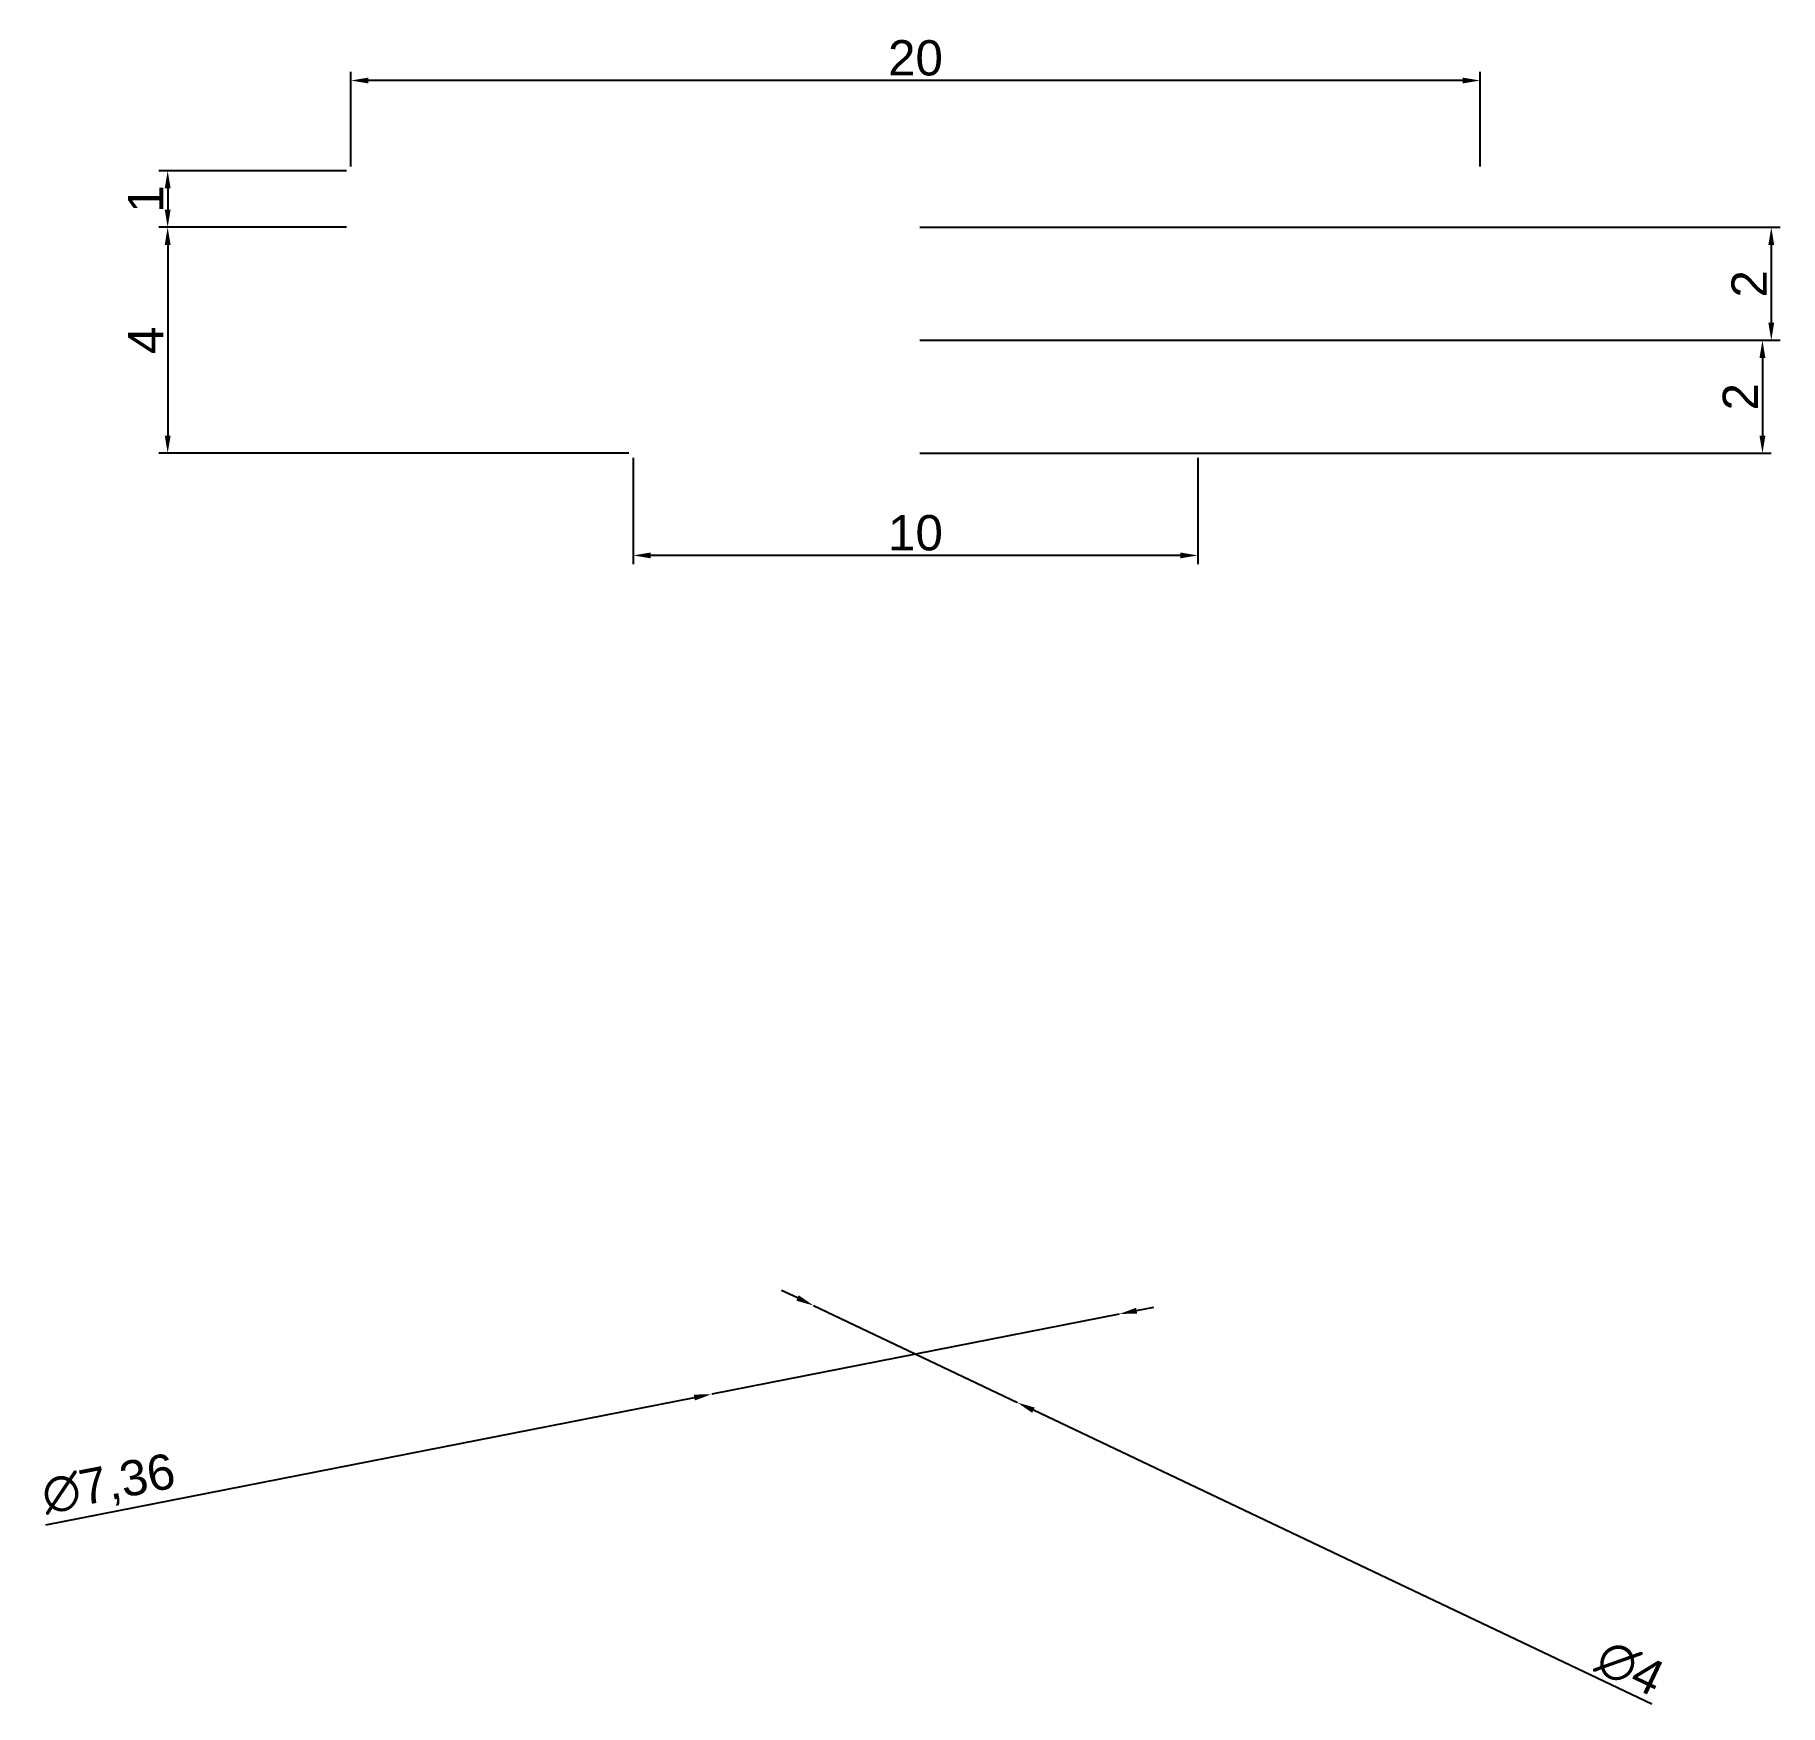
# Paper-space layout 'Orthographic' of a CAD drawing. Header units: millimetres. Extents: x 90 to 337, y 55 to 291.
import ezdxf

# ---------------------------------------------------------------- set-up
doc = ezdxf.new("R2010")
doc.units = ezdxf.units.MM
doc.styles.get("Standard").update_dxf_attribs({"font": 'arial.ttf'})
doc.dimstyles.new('ISO-25', dxfattribs={"dimtxt": 5, "dimasz": 2.5, "dimexe": 1.25, "dimexo": 0.625, "dimtad": 1, "dimtxsty": 'Standard', "dimcen": 2.5, "dimadec": 0, "dimazin": 0, "dimtfac": 1, "dimtmove": 0, "dimatfit": 3, "dimfxl": 1, "dimarcsym": 0})

# ---------------------------------------------------------------- blocks, each defined once
blk = doc.blocks.new('*D7')
at = {"color": 0, "lineweight": -2, "transparency": 16777216}
for p, q in [((133.85345062938, 272.1450124004223), (107.2933089259169, 272.1450124004222)), ((108.5433089259169, 269.6450124004222), (108.5433089259169, 266.6450124004222)), ((133.85345062938, 264.1450124004223), (107.2933089259169, 264.1450124004222))]:
    blk.add_line(p, q, dxfattribs=at)
at = {"color": 0, "transparency": 16777216}
for points in [[(108.1266422592502, 269.6450124004222), (108.9599755925836, 269.6450124004222), (108.5433089259169, 272.1450124004222)], [(108.1266422592502, 266.6450124004222), (108.9599755925836, 266.6450124004222), (108.5433089259169, 264.1450124004222)]]:
    blk.add_solid(points, dxfattribs=at)
at = {"layer": 'Defpoints', "color": 0, "transparency": 16777216}
for p in [(134.47845062938, 272.1450124004223), (108.5433089259169, 264.1450124004222), (134.47845062938, 264.1450124004223)]:
    blk.add_point(p, dxfattribs=at)
at = {"color": 0, "transparency": 16777216, "insert": (105.4080770023153, 268.1450124004222), "char_height": 5, "attachment_point": 5, "rotation": 90}
blk.add_mtext('1', dxfattribs=at)
blk = doc.blocks.new('*D8')
at = {"color": 0, "lineweight": -2, "transparency": 16777216}
for p, q in [((133.85345062938, 264.1450124004223), (107.293308925917, 264.1450124004222)), ((108.543308925917, 261.6450124004222), (108.543308925917, 234.6450124004223)), ((173.85345062938, 232.1450124004223), (107.293308925917, 232.1450124004223))]:
    blk.add_line(p, q, dxfattribs=at)
at = {"color": 0, "transparency": 16777216}
for points in [[(108.1266422592503, 261.6450124004222), (108.9599755925836, 261.6450124004222), (108.543308925917, 264.1450124004222)], [(108.1266422592503, 234.6450124004223), (108.9599755925836, 234.6450124004223), (108.543308925917, 232.1450124004223)]]:
    blk.add_solid(points, dxfattribs=at)
at = {"layer": 'Defpoints', "color": 0, "transparency": 16777216}
for p in [(134.47845062938, 264.1450124004223), (108.543308925917, 232.1450124004223), (174.47845062938, 232.1450124004223)]:
    blk.add_point(p, dxfattribs=at)
at = {"color": 0, "transparency": 16777216, "insert": (105.418308925917, 248.1450124004222), "char_height": 5, "attachment_point": 5, "rotation": 90}
blk.add_mtext('4', dxfattribs=at)
blk = doc.blocks.new('*D10')
at = {"color": 0, "lineweight": -2, "transparency": 16777216}
for p, q in [((174.4784506293799, 231.5200124004222), (174.4784506293799, 216.4260761925943)), ((254.4784506293799, 231.5200124004222), (254.4784506293799, 216.4260761925943)), ((251.9784506293799, 217.6760761925943), (176.9784506293799, 217.6760761925943))]:
    blk.add_line(p, q, dxfattribs=at)
at = {"color": 0, "transparency": 16777216}
for points in [[(176.9784506293799, 218.092742859261), (176.9784506293799, 217.2594095259277), (174.4784506293799, 217.6760761925943)], [(251.9784506293799, 218.092742859261), (251.9784506293799, 217.2594095259277), (254.4784506293799, 217.6760761925943)]]:
    blk.add_solid(points, dxfattribs=at)
at = {"layer": 'Defpoints', "color": 0, "transparency": 16777216}
for p in [(174.4784506293799, 232.1450124004222), (254.4784506293799, 232.1450124004222), (174.4784506293799, 217.6760761925943)]:
    blk.add_point(p, dxfattribs=at)
at = {"color": 0, "transparency": 16777216, "insert": (214.4784506293799, 220.8539411312028), "char_height": 5, "attachment_point": 5}
blk.add_mtext('10', dxfattribs=at)
blk = doc.blocks.new('*D11')
at = {"color": 0, "lineweight": -2, "transparency": 16777216}
for p, q in [((134.4784506293799, 272.7700124004222), (134.4784506293799, 286.1898449097298)), ((291.9784506293799, 284.9398449097298), (136.9784506293799, 284.9398449097298)), ((294.4784506293799, 272.7700124004222), (294.4784506293799, 286.1898449097298))]:
    blk.add_line(p, q, dxfattribs=at)
at = {"color": 0, "transparency": 16777216}
for points in [[(136.9784506293799, 285.3565115763965), (136.9784506293799, 284.5231782430631), (134.4784506293799, 284.9398449097298)], [(291.9784506293799, 285.3565115763965), (291.9784506293799, 284.5231782430631), (294.4784506293799, 284.9398449097298)]]:
    blk.add_solid(points, dxfattribs=at)
at = {"layer": 'Defpoints', "color": 0, "transparency": 16777216}
for p in [(134.4784506293799, 284.9398449097298), (134.4784506293799, 272.1450124004222), (294.4784506293799, 272.1450124004222)]:
    blk.add_point(p, dxfattribs=at)
at = {"color": 0, "transparency": 16777216, "insert": (214.4784506293799, 288.1177098483383), "char_height": 5, "attachment_point": 5}
blk.add_mtext('20', dxfattribs=at)
blk = doc.blocks.new('*D12')
at = {"color": 0, "lineweight": -2, "transparency": 16777216}
for p, q in [((243.352081165828, 110.2278233983719), (185.6048200929028, 98.88250758728341)), ((245.805186312956, 110.709772708086), (248.2582914600841, 111.1917220178)), ((91.27771679547507, 80.35053296942174), (183.1517149457748, 98.40055827756936))]:
    blk.add_line(p, q, dxfattribs=at)
at = {"color": 0, "transparency": 16777216}
for points in [[(245.7248614280037, 111.1186235659406), (245.8855111979084, 110.3009218502313), (243.352081165828, 110.2278233983719)], [(183.0713900608224, 98.80940913542403), (183.2320398307271, 97.99170741971469), (185.6048200929028, 98.88250758728341)]]:
    blk.add_solid(points, dxfattribs=at)
at = {"layer": 'Defpoints', "color": 0, "transparency": 16777216}
for p in [(243.352081165828, 110.2278233983719), (185.6048200929028, 98.88250758728341)]:
    blk.add_point(p, dxfattribs=at)
at = {"color": 0, "transparency": 16777216, "insert": (100.2148070878458, 85.88894220940114), "char_height": 5, "attachment_point": 5, "rotation": 11.115050341370834}
blk.add_mtext('∅7,36', dxfattribs=at)
blk = doc.blocks.new('*D13')
at = {"color": 0, "lineweight": -2, "transparency": 16777216}
for p, q in [((197.7719243370647, 112.50135824437), (195.5142856489159, 113.5751680756596)), ((200.0295630252134, 111.4275484130805), (228.9273382335174, 97.6827825725748)), ((318.7715195575951, 54.94983079583946), (231.1849769216661, 96.60897274128527))]:
    blk.add_line(p, q, dxfattribs=at)
at = {"color": 0, "transparency": 16777216}
for points in [[(197.9508926422796, 112.8776313590615), (197.5929560318498, 112.1250851296786), (200.0295630252134, 111.4275484130805)], [(231.363945226881, 96.9852458559767), (231.0060086164512, 96.23269962659381), (228.9273382335174, 97.6827825725748)]]:
    blk.add_solid(points, dxfattribs=at)
at = {"layer": 'Defpoints', "color": 0, "transparency": 16777216}
for p in [(200.0295630252134, 111.4275484130805), (228.9273382335174, 97.6827825725748)]:
    blk.add_point(p, dxfattribs=at)
at = {"color": 0, "transparency": 16777216, "insert": (315.7051442457178, 60.08216533932462), "char_height": 5, "attachment_point": 5, "rotation": 334.56264849938674}
blk.add_mtext('∅4', dxfattribs=at)
blk = doc.blocks.new('*D14')
at = {"color": 0, "lineweight": -2, "transparency": 16777216}
for p, q in [((215.1034506293801, 248.1450124004225), (335.7094993523534, 248.1450124004226)), ((334.4594993523534, 245.6450124004226), (334.4594993523534, 234.6450124004223)), ((215.1034506293801, 232.1450124004223), (335.7094993523534, 232.1450124004223))]:
    blk.add_line(p, q, dxfattribs=at)
at = {"color": 0, "transparency": 16777216}
for points in [[(334.0428326856867, 245.6450124004226), (334.8761660190201, 245.6450124004226), (334.4594993523534, 248.1450124004226)], [(334.0428326856867, 234.6450124004223), (334.8761660190201, 234.6450124004223), (334.4594993523534, 232.1450124004223)]]:
    blk.add_solid(points, dxfattribs=at)
at = {"layer": 'Defpoints', "color": 0, "transparency": 16777216}
for p in [(214.4784506293801, 248.1450124004225), (214.4784506293801, 232.1450124004223), (334.4594993523534, 232.1450124004223)]:
    blk.add_point(p, dxfattribs=at)
at = {"color": 0, "transparency": 16777216, "insert": (331.3242674287518, 240.1450124004223), "char_height": 5, "attachment_point": 5, "rotation": 90}
blk.add_mtext('2', dxfattribs=at)
blk = doc.blocks.new('*D15')
at = {"color": 0, "lineweight": -2, "transparency": 16777216}
for p, q in [((215.1034506293801, 264.1450124004223), (336.9594993523535, 264.1450124004223)), ((335.7094993523535, 261.6450124004223), (335.7094993523535, 250.6450124004223)), ((215.1034506293801, 248.1450124004223), (336.9594993523535, 248.1450124004223))]:
    blk.add_line(p, q, dxfattribs=at)
at = {"color": 0, "transparency": 16777216}
for points in [[(335.2928326856868, 261.6450124004223), (336.1261660190202, 261.6450124004223), (335.7094993523535, 264.1450124004223)], [(335.2928326856868, 250.6450124004223), (336.1261660190202, 250.6450124004223), (335.7094993523535, 248.1450124004223)]]:
    blk.add_solid(points, dxfattribs=at)
at = {"layer": 'Defpoints', "color": 0, "transparency": 16777216}
for p in [(214.4784506293801, 264.1450124004223), (214.4784506293801, 248.1450124004223), (335.7094993523535, 248.1450124004223)]:
    blk.add_point(p, dxfattribs=at)
at = {"color": 0, "transparency": 16777216, "insert": (332.5742674287519, 256.1450124004222), "char_height": 5, "attachment_point": 5, "rotation": 90}
blk.add_mtext('2', dxfattribs=at)

psp = doc.layouts.new('Orthographic')

# ---------------------------------------------------------------- dimensions: what is measured, and where the dimension line sits
for base, p1, p2, picture, middle in [((134.4784506293799, 284.9398449097298), (294.4784506293799, 272.1450124004222), (134.4784506293799, 272.1450124004222), '*D11', (214.4784506293799, 288.1177098483383)), ((174.4784506293799, 217.6760761925943), (254.4784506293799, 232.1450124004222), (174.4784506293799, 232.1450124004222), '*D10', (214.4784506293799, 220.8539411312028))]:
    dim = psp.add_linear_dim(base=base, p1=p1, p2=p2, dimstyle='ISO-25', override={"dimlfac": -0.125})
    dim.commit()
    dim.dimension.update_dxf_attribs({"geometry": picture, "text_midpoint": middle})
for base, p1, p2, angle, picture, middle in [((108.5433089259169, 264.1450124004222), (134.4784506293799, 272.1450124004222), (134.4784506293799, 264.1450124004222), 270, '*D7', (105.4080770023153, 268.1450124004222)), ((108.543308925917, 232.1450124004223), (134.4784506293799, 264.1450124004222), (174.4784506293799, 232.1450124004222), 90, '*D8', (105.418308925917, 248.1450124004222)), ((335.7094993523535, 248.1450124004223), (214.47845062938, 264.1450124004222), (214.47845062938, 248.1450124004222), 90, '*D15', (332.5742674287519, 256.1450124004222)), ((334.4594993523534, 232.1450124004223), (214.47845062938, 248.1450124004224), (214.47845062938, 232.1450124004222), 90, '*D14', (331.3242674287518, 240.1450124004223))]:
    dim = psp.add_linear_dim(base=base, p1=p1, p2=p2, angle=angle, dimstyle='ISO-25', override={"dimlfac": -0.125})
    dim.commit()
    dim.dimension.update_dxf_attribs({"geometry": picture, "text_midpoint": middle})
for p1, p2, picture, middle in [((200.0295630252134, 111.4275484130805), (228.9273382335174, 97.6827825725748), '*D13', (314.2801121674274, 57.08609708025683)), ((243.352081165828, 110.2278233983719), (185.6048200929028, 98.88250758728341), '*D12', (100.9303341496416, 82.24693446538735))]:
    dim = psp.add_diameter_dim_2p(p1=p1, p2=p2, dimstyle='ISO-25', override={"dimlfac": -0.125})
    dim.commit()
    dim.dimension.update_dxf_attribs({"geometry": picture, "text_midpoint": middle, "dimtype": 163})

doc.saveas('drawing.dxf')
